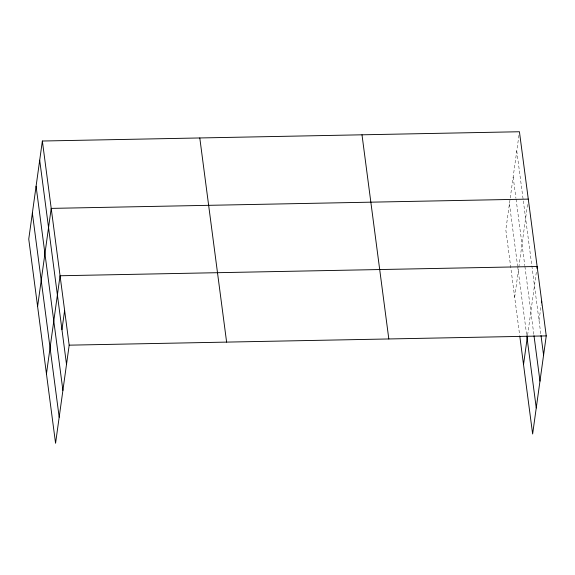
<?xml version="1.0" encoding="UTF-8"?>
<svg xmlns="http://www.w3.org/2000/svg" width="575" height="575" viewBox="0 0 575 575"><rect width="100%" height="100%" fill="white"/><g stroke="black" fill="none" stroke-linecap="round" stroke-linejoin="round"><path stroke-width="0.43" stroke-dasharray="2.88 2.16" d="M518.945 135.24L505.82 229.835L519.678 335.318M514.668 297.203L527.555 204.355M527.613 335.081L536.525 270.854M539.027 320.397L541.204 304.685M516.767 150.952L540.895 334.636M513.152 176.978L515.947 198.253M516.062 199.144L524.803 265.628M524.918 266.512L533.895 334.858M509.436 203.802L517.586 265.851M517.701 266.735L526.664 334.995"/><path stroke-width="0.86" d="M42.363 141.019L28.75 239.099L55.567 443.253L69.18 345.165L42.363 141.019L519.433 131.747L546.25 335.901L532.637 433.981L519.793 336.202M37.598 306.475L51.211 208.387L528.281 199.115M46.453 373.843L60.059 275.756L537.129 266.484L536.892 268.23M61.956 329.662L64.623 310.464M523.523 364.572L527.491 335.944M541.449 302.939L541.693 301.192M69.18 345.165L546.25 335.901M541.01 335.52L543.583 355.098M534.01 335.75L539.975 381.132M526.786 335.879L536.252 407.948M361.998 134.809L388.815 338.955M199.791 137.957L226.615 342.111M39.697 160.217L66.513 364.37M36.081 186.25L62.905 390.403M32.365 213.073L59.182 417.22"/></g></svg>
